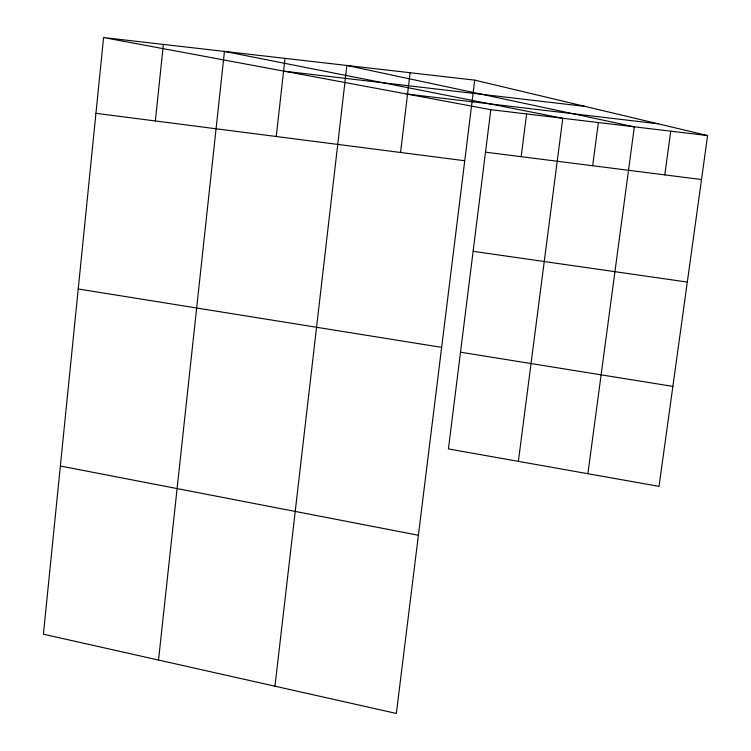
<?xml version="1.0" encoding="UTF-8"?>
<svg xmlns="http://www.w3.org/2000/svg" width="751" height="751" viewBox="0 0 751 751"><rect width="100%" height="100%" fill="white"/><g stroke="black" fill="none" stroke-linecap="round" stroke-linejoin="round"><path stroke-width="1.13" d="M103.582 37.55L43.408 634.201L396.34 713.45L474.726 80.132L103.582 37.55L490.816 109.684L707.592 135.574L659.031 486.357L448.422 448.929L490.816 109.684M155.363 120.967L163.361 44.412M158.527 660.054L224.446 51.415L562.79 118.282L518.378 461.358M276.255 136.504L285.005 58.362M274.969 686.198L346.887 65.468L634.332 126.825L587.883 473.712M400.555 152.481L410.102 72.716M521.156 156.687L526.592 113.955M592.661 165.746L598.35 122.526M664.795 174.88L670.746 131.172M284.451 71.242L585.16 106.426M406.864 94.044L658.242 123.821M485.512 152.171L701.509 179.527M95.94 113.326L464.747 160.733M473.121 251.313L687.306 282.076M78.226 288.966L441.644 347.366M460.513 352.2L672.868 386.389M60.371 466.014L418.391 535.247M474.726 80.132L707.592 135.574"/></g></svg>
